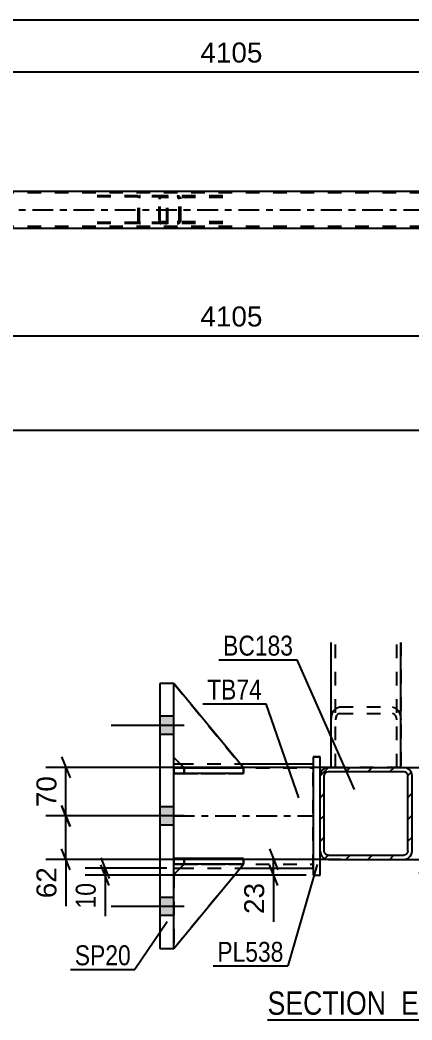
# Model space of a CAD drawing. Header units: millimetres. Extents: x 0 to 841, y 0 to 594.
# Drawn here: x 149.3 to 205.5, y 112.5 to 256 of the extents above; entities that cross this region are included whole.
import ezdxf

# ---------------------------------------------------------------- set-up
doc = ezdxf.new("R2010")
doc.units = ezdxf.units.MM
doc.linetypes.add('DXK_LINE_DOT2', pattern=[3.9198, 1.9599, -1.9599])
doc.linetypes.add('DXK_LINE_DOT3', pattern=[5.9187, 2.979, -0.9799, 0.9799, -0.9799])
doc.styles.add('Arial', font='ARIAL.TTF', dxfattribs={"height": 0.2})
doc.styles.add('Arial Narrow', font='ARIALN.TTF', dxfattribs={"height": 0.2})

# ---------------------------------------------------------------- blocks, each defined once
blk = doc.blocks.new('Unknown-317311778-48 - 5250')
at = {"color": 6, "linetype": 'Continuous'}
blk.add_line((184.8, 112.47), (212.45, 112.47), dxfattribs=at)
at = {"color": 0, "linetype": 'Continuous'}
for points in [[(202.91, 113.22), (202.91, 116.72), (184.8, 116.72), (184.8, 113.22)], [(206.52, 113.22), (206.52, 116.72), (203.96, 116.72), (203.96, 113.22)], [(208.84, 113.22), (208.84, 116.72), (207.57, 116.72), (207.57, 113.22)], [(212.45, 113.22), (212.45, 116.72), (209.89, 116.72), (209.89, 113.22)]]:
    blk.add_wipeout(points, dxfattribs=at)
at = {"color": 7, "linetype": 'Continuous', "style": 'Arial Narrow'}
for s, p in [('SECTION ', (184.8, 113.22)), ('E', (203.96, 113.22)), ('E', (209.89, 113.22)), ('-', (207.57, 113.22))]:
    blk.add_text(s, height=3.34, dxfattribs=at).set_placement(p)
blk = doc.blocks.new('Part-317311778-4478 - 4224')
at = {"color": 2, "linetype": 'Continuous'}
for p, q in [((115.52, 231.39), (689.3, 231.39)), ((115.52, 226.11), (251.51, 226.11))]:
    blk.add_line(p, q, dxfattribs=at)
at = {"color": 7, "linetype": 'DXK_LINE_DOT2'}
for p, q in [((689.3, 231.15), (115.52, 231.15)), ((689.3, 226.35), (115.52, 226.35))]:
    blk.add_line(p, q, dxfattribs=at)
at = {"color": 7, "linetype": 'DXK_LINE_DOT3'}
blk.add_line((115.52, 228.75), (689.3, 228.75), dxfattribs=at)
blk = doc.blocks.new('Part-317311778-4277 - 4224')
at = {"color": 7, "linetype": 'DXK_LINE_DOT2'}
for p, q in [((169.25, 230.45), (169.23, 230.27)), ((169.23, 227.23), (169.23, 230.27)), ((169.31, 230.61), (169.25, 230.45)), ((169.4, 230.71), (169.31, 230.61)), ((169.37, 230.27), (169.38, 230.36)), ((169.37, 227.23), (169.37, 230.27)), ((169.38, 230.36), (169.41, 230.44)), ((169.5, 230.75), (169.4, 230.71)), ((169.41, 230.44), (169.45, 230.49)), ((169.45, 230.49), (169.5, 230.51)), ((178.36, 230.75), (169.5, 230.75)), ((178.36, 230.51), (169.5, 230.51)), ((170.5, 230.51), (170.5, 230.75)), ((172.03, 230.71), (171.84, 230.75)), ((171.84, 230.51), (171.93, 230.49)), ((171.93, 230.49), (172.01, 230.44)), ((172.01, 230.44), (172.07, 230.36)), ((172.07, 230.36), (172.09, 230.27)), ((172.09, 227.23), (172.09, 230.27)), ((172.34, 230.27), (172.3, 230.45)), ((172.34, 227.23), (172.34, 230.27)), ((169.23, 227.23), (169.25, 227.04)), ((169.25, 227.04), (169.31, 226.89)), ((169.31, 226.89), (169.4, 226.78)), ((169.38, 227.14), (169.37, 227.23)), ((169.41, 227.06), (169.38, 227.14)), ((169.4, 226.78), (169.5, 226.75)), ((169.45, 227.01), (169.41, 227.06)), ((169.5, 226.99), (169.45, 227.01)), ((178.36, 226.99), (169.5, 226.99)), ((178.36, 226.75), (169.5, 226.75)), ((170.5, 226.75), (170.5, 226.99)), ((171.93, 227.01), (171.84, 226.99)), ((171.84, 226.75), (172.03, 226.78)), ((172.01, 227.06), (171.93, 227.01)), ((172.07, 227.14), (172.01, 227.06)), ((172.09, 227.23), (172.07, 227.14)), ((172.3, 227.04), (172.34, 227.23))]:
    blk.add_line(p, q, dxfattribs=at)
for centre, start, end in [((171.85, 230.25), 23.8494, 68.8059), ((171.85, 227.24), 291.1941, 336.1506)]:
    blk.add_arc(centre, 0.492, start, end, dxfattribs=at)
blk = doc.blocks.new('Part-317311778-4297 - 4224')
at = {"color": 7, "linetype": 'DXK_LINE_DOT2'}
for p, q in [((170.15, 230.75), (158.96, 230.75)), ((170.15, 230.59), (158.96, 230.59)), ((166.26, 230.55), (166.24, 230.43)), ((166.24, 227.07), (166.24, 230.43)), ((166.41, 230.43), (166.42, 230.49)), ((166.41, 227.07), (166.41, 230.43)), ((166.42, 230.49), (166.46, 230.54)), ((166.58, 230.75), (166.45, 230.72)), ((166.46, 230.54), (166.51, 230.58)), ((166.51, 230.58), (166.58, 230.59)), ((170.28, 230.72), (170.15, 230.75)), ((170.15, 230.59), (170.22, 230.58)), ((170.22, 230.58), (170.27, 230.54)), ((170.27, 230.54), (170.31, 230.49)), ((170.31, 230.49), (170.32, 230.43)), ((170.32, 227.07), (170.32, 230.43)), ((170.5, 230.43), (170.47, 230.55)), ((170.5, 227.07), (170.5, 230.43)), ((170.15, 226.91), (158.96, 226.91)), ((170.15, 226.75), (158.96, 226.75)), ((166.24, 227.07), (166.26, 226.95)), ((166.42, 227.01), (166.41, 227.07)), ((166.46, 226.96), (166.42, 227.01)), ((166.45, 226.77), (166.58, 226.75)), ((166.51, 226.92), (166.46, 226.96)), ((166.58, 226.91), (166.51, 226.92)), ((170.22, 226.92), (170.15, 226.91)), ((170.15, 226.75), (170.28, 226.77)), ((170.27, 226.96), (170.22, 226.92)), ((170.31, 227.01), (170.27, 226.96)), ((170.32, 227.07), (170.31, 227.01)), ((170.47, 226.95), (170.5, 227.07))]:
    blk.add_line(p, q, dxfattribs=at)
for centre, start, end in [((166.57, 230.41), 110.7583, 155.6801), ((170.17, 230.41), 24.3199, 69.2417), ((166.57, 227.08), 204.3199, 249.2417), ((170.17, 227.08), 290.7583, 335.6801)]:
    blk.add_arc(centre, 0.331, start, end, dxfattribs=at)
blk = doc.blocks.new('Part-317311778-5316 - 5250')
at = {"color": 2, "linetype": 'Continuous'}
for p, q in [((169.34, 160.75), (169.34, 122.75)), ((171.34, 160.75), (169.34, 160.75)), ((171.34, 122.75), (171.34, 160.75)), ((169.34, 122.75), (171.34, 122.75))]:
    blk.add_line(p, q, dxfattribs=at)
blk = doc.blocks.new('Part-317311778-5255 - 5250')
at = {"color": 7, "linetype": 'DXK_LINE_DOT2'}
for p, q in [((193.94, 148.71), (193.94, 166.64)), ((194.54, 148.71), (194.54, 166.64)), ((203.34, 148.71), (203.34, 166.64)), ((203.94, 166.64), (203.94, 148.71)), ((203.94, 148.71), (193.94, 148.71)), ((193.94, 148.71), (203.85, 148.71))]:
    blk.add_line(p, q, dxfattribs=at)
blk = doc.blocks.new('Part-317311778-5262 - 5250')
at = {"color": 2, "linetype": 'Continuous'}
for p, q in [((193.94, 148.71), (193.94, 166.64)), ((203.94, 148.71), (203.94, 166.64))]:
    blk.add_line(p, q, dxfattribs=at)
at = {"color": 7, "linetype": 'DXK_LINE_DOT2'}
for p, q in [((194.54, 148.71), (194.54, 166.64)), ((203.34, 148.71), (203.34, 166.64)), ((194.03, 156.24), (194.29, 156.84)), ((194.29, 156.84), (194.68, 157.24)), ((194.68, 157.24), (195.14, 157.39)), ((195.14, 156.46), (194.91, 156.38)), ((195.14, 157.39), (202.74, 157.39)), ((195.14, 156.46), (202.74, 156.46)), ((202.74, 157.39), (203.2, 157.24)), ((202.97, 156.38), (202.74, 156.46)), ((203.2, 157.24), (203.59, 156.84)), ((203.59, 156.84), (203.85, 156.24)), ((193.94, 155.53), (194.03, 156.24)), ((194.58, 155.88), (194.54, 155.53)), ((194.71, 156.18), (194.58, 155.88)), ((194.91, 156.38), (194.71, 156.18)), ((203.16, 156.18), (202.97, 156.38)), ((203.29, 155.88), (203.16, 156.18)), ((203.34, 155.53), (203.29, 155.88)), ((203.85, 156.24), (203.94, 155.53)), ((203.94, 148.71), (193.94, 148.71))]:
    blk.add_line(p, q, dxfattribs=at)
blk = doc.blocks.new('Part-317311778-5275 - 5250')
at = {"color": 2, "linetype": 'Continuous'}
for p, q in [((191.34, 150.25), (192.34, 150.25)), ((191.34, 150.25), (191.34, 133.25)), ((192.34, 133.25), (192.34, 150.25)), ((191.34, 133.25), (192.34, 133.25))]:
    blk.add_line(p, q, dxfattribs=at)
at = {"color": 7, "linetype": 'DXK_LINE_DOT2'}
for p, q in [((192.34, 150.25), (191.34, 150.25)), ((191.34, 133.25), (192.34, 133.25))]:
    blk.add_line(p, q, dxfattribs=at)
blk = doc.blocks.new('Part-317311778-5298 - 5250')
at = {"color": 2, "linetype": 'Continuous'}
for p, q in [((171.34, 149.25), (172.23, 149.25)), ((180.83, 149.25), (191.34, 149.25)), ((171.34, 134.25), (172.24, 134.25)), ((180.85, 134.25), (191.34, 134.25))]:
    blk.add_line(p, q, dxfattribs=at)
at = {"color": 7, "linetype": 'DXK_LINE_DOT2'}
for p, q in [((171.34, 134.25), (171.34, 149.25)), ((171.34, 148.65), (191.34, 148.65)), ((172.23, 149.25), (180.83, 149.25)), ((191.34, 134.25), (191.34, 149.25)), ((171.34, 134.85), (191.34, 134.85)), ((172.24, 134.25), (180.85, 134.25))]:
    blk.add_line(p, q, dxfattribs=at)
at = {"color": 7, "linetype": 'DXK_LINE_DOT3'}
blk.add_line((171.34, 141.75), (191.34, 141.75), dxfattribs=at)
blk = doc.blocks.new('Part-317311778-5299 - 5250')
at = {"color": 2, "linetype": 'Continuous'}
for p, q in [((172.84, 134.84), (171.34, 133.34)), ((171.34, 122.75), (181.34, 134.84)), ((181.34, 134.84), (172.84, 134.84)), ((172.84, 134.84), (172.84, 134.84)), ((181.34, 134.84), (181.34, 134.84))]:
    blk.add_line(p, q, dxfattribs=at)
at = {"color": 7, "linetype": 'DXK_LINE_DOT2'}
for p, q in [((171.34, 133.34), (172.84, 134.84)), ((171.34, 122.75), (181.34, 134.84)), ((172.84, 134.84), (181.34, 134.84)), ((171.34, 133.34), (171.34, 122.75))]:
    blk.add_line(p, q, dxfattribs=at)
blk = doc.blocks.new('Part-317311778-5300 - 5250')
at = {"color": 7, "linetype": 'DXK_LINE_DOT2'}
for p, q in [((172.84, 134.84), (171.34, 133.34)), ((171.34, 122.75), (181.34, 134.84)), ((171.34, 133.34), (172.84, 134.84)), ((171.34, 122.75), (181.34, 134.84)), ((181.34, 134.84), (172.84, 134.84)), ((172.84, 134.84), (172.84, 134.84)), ((172.84, 134.84), (181.34, 134.84)), ((181.34, 134.84), (181.34, 134.84)), ((171.34, 133.34), (171.34, 122.75))]:
    blk.add_line(p, q, dxfattribs=at)
blk = doc.blocks.new('Part-317311778-5301 - 5250')
at = {"color": 2, "linetype": 'Continuous'}
for p, q in [((171.34, 160.75), (171.34, 160.75)), ((171.34, 160.75), (171.34, 160.75)), ((181.34, 148.64), (171.34, 160.75)), ((172.83, 148.65), (171.34, 150.14)), ((180.09, 148.64), (181.34, 148.64)), ((181.34, 148.64), (181.34, 148.64))]:
    blk.add_line(p, q, dxfattribs=at)
at = {"color": 7, "linetype": 'DXK_LINE_DOT2'}
for p, q in [((171.34, 150.14), (171.34, 160.75)), ((171.34, 160.75), (181.34, 148.64)), ((172.84, 148.64), (171.34, 150.14)), ((172.84, 148.64), (172.83, 148.65)), ((181.34, 148.64), (172.84, 148.64)), ((172.84, 148.64), (172.84, 148.64)), ((172.84, 148.64), (180.09, 148.64))]:
    blk.add_line(p, q, dxfattribs=at)
blk = doc.blocks.new('Part-317311778-5302 - 5250')
at = {"color": 7, "linetype": 'DXK_LINE_DOT2'}
for p, q in [((171.34, 150.14), (171.34, 160.75)), ((171.34, 160.75), (181.34, 148.64)), ((171.34, 160.75), (181.34, 148.64)), ((172.84, 148.64), (171.34, 150.14)), ((172.84, 148.64), (171.34, 150.14)), ((181.34, 148.64), (172.84, 148.64)), ((172.84, 148.64), (172.84, 148.64)), ((172.84, 148.64), (181.34, 148.64)), ((181.34, 148.64), (181.34, 148.64))]:
    blk.add_line(p, q, dxfattribs=at)
blk = doc.blocks.new('Part-317311778-5303 - 5250')
at = {"color": 7, "linetype": 'DXK_LINE_DOT2'}
for p, q in [((171.34, 135.65), (172.84, 135.65)), ((181.34, 135.65), (171.34, 135.65)), ((171.34, 135.65), (171.34, 135.65)), ((171.34, 135.65), (171.34, 134.85)), ((171.34, 135.65), (171.34, 134.85)), ((172.84, 135.65), (181.34, 135.65)), ((172.84, 135.65), (172.84, 134.85)), ((181.34, 135.65), (181.34, 134.85)), ((172.84, 134.85), (171.34, 134.85)), ((171.34, 134.85), (181.34, 134.85)), ((171.34, 134.85), (171.34, 134.85)), ((181.34, 134.85), (172.84, 134.85))]:
    blk.add_line(p, q, dxfattribs=at)
blk = doc.blocks.new('Part-317311778-5304 - 5250')
at = {"color": 7, "linetype": 'DXK_LINE_DOT2'}
for p, q in [((171.34, 148.65), (172.84, 148.65)), ((181.1, 148.65), (171.34, 148.65)), ((171.34, 148.65), (171.34, 148.65)), ((171.34, 148.65), (171.34, 147.85)), ((171.34, 148.65), (171.34, 147.85)), ((172.84, 147.85), (171.34, 147.85)), ((171.34, 147.85), (181.34, 147.85)), ((171.34, 147.85), (171.34, 147.85)), ((172.84, 148.65), (181.34, 148.65)), ((172.84, 148.65), (172.84, 147.85)), ((181.34, 147.85), (172.84, 147.85)), ((181.34, 148.65), (181.34, 147.85))]:
    blk.add_line(p, q, dxfattribs=at)
blk = doc.blocks.new('Part-317311778-5305 - 5250')
at = {"color": 2, "linetype": 'Continuous'}
for p, q in [((171.34, 134.85), (171.34, 135.65)), ((181.34, 135.65), (171.34, 135.65)), ((181.34, 134.85), (181.34, 135.65)), ((181.34, 134.85), (171.34, 134.85)), ((171.34, 134.85), (171.34, 134.85))]:
    blk.add_line(p, q, dxfattribs=at)
at = {"color": 7, "linetype": 'DXK_LINE_DOT2'}
for p, q in [((172.84, 135.65), (171.34, 135.65)), ((172.84, 134.85), (172.84, 135.65)), ((181.34, 135.65), (172.84, 135.65)), ((171.34, 134.85), (172.84, 134.85)), ((172.84, 134.85), (181.34, 134.85))]:
    blk.add_line(p, q, dxfattribs=at)
blk = doc.blocks.new('Part-317311778-5306 - 5250')
at = {"color": 2, "linetype": 'Continuous'}
for p, q in [((171.34, 147.85), (171.34, 148.65)), ((171.34, 148.65), (180.09, 148.65)), ((181.34, 147.85), (171.34, 147.85)), ((171.34, 147.85), (171.34, 147.85)), ((181.34, 148.65), (181.33, 148.65)), ((181.34, 147.85), (181.34, 148.65))]:
    blk.add_line(p, q, dxfattribs=at)
at = {"color": 7, "linetype": 'DXK_LINE_DOT2'}
for p, q in [((172.84, 148.65), (171.34, 148.65)), ((171.34, 147.85), (172.84, 147.85)), ((172.84, 147.85), (172.84, 148.65)), ((172.84, 148.65), (181.33, 148.65)), ((172.84, 147.85), (181.34, 147.85))]:
    blk.add_line(p, q, dxfattribs=at)
blk = doc.blocks.new('Part-317311778-5399 - 5250')
at = {"linetype": 'Continuous'}
h = blk.add_hatch(dxfattribs=at)
h.set_pattern_fill('', scale=0.7, style=0, pattern_type=0)
h.set_pattern_definition([(45, (193.537, 148.7101), (-1.57154, 1.57154), [])])
h.paths.add_polyline_path([(204.34, 148.71), (193.54, 148.71), (193.08, 148.62), (192.69, 148.36), (192.43, 147.97), (192.34, 147.51), (192.34, 136.71), (192.43, 136.25), (192.69, 135.86), (193.08, 135.6), (193.54, 135.51), (204.34, 135.51), (204.8, 135.6), (205.19, 135.86), (205.45, 136.25), (205.54, 136.71), (205.54, 147.51), (205.45, 147.97), (205.19, 148.36), (204.8, 148.62)])
h.paths.add_polyline_path([(204.89, 147.74), (204.94, 147.51), (204.94, 136.71), (204.89, 136.48), (204.76, 136.29), (204.57, 136.16), (204.34, 136.11), (193.54, 136.11), (193.31, 136.16), (193.11, 136.29), (192.98, 136.48), (192.94, 136.71), (192.94, 147.51), (192.98, 147.74), (193.11, 147.93), (193.31, 148.06), (193.54, 148.11), (204.34, 148.11), (204.57, 148.06), (204.76, 147.93)])
at = {"color": 2, "linetype": 'Continuous'}
for p, q in [((192.43, 147.97), (192.34, 147.51)), ((192.98, 147.74), (193.11, 147.93)), ((193.54, 148.71), (193.08, 148.62)), ((193.11, 147.93), (193.31, 148.06)), ((193.31, 148.06), (193.54, 148.11)), ((193.54, 148.71), (193.54, 148.71)), ((193.54, 148.71), (204.34, 148.71)), ((193.54, 148.11), (193.54, 148.11)), ((193.54, 148.11), (204.34, 148.11)), ((204.34, 148.71), (204.34, 148.71)), ((204.8, 148.62), (204.34, 148.71)), ((204.34, 148.11), (204.34, 148.11)), ((204.34, 148.11), (204.57, 148.06)), ((204.57, 148.06), (204.76, 147.93)), ((204.76, 147.93), (204.89, 147.74)), ((205.54, 147.51), (205.45, 147.97)), ((192.34, 147.51), (192.34, 147.51)), ((192.34, 136.71), (192.34, 147.51)), ((192.94, 147.51), (192.98, 147.74)), ((192.94, 147.51), (192.94, 147.51)), ((192.94, 136.71), (192.94, 147.51)), ((204.89, 147.74), (204.94, 147.51)), ((204.94, 147.51), (204.94, 147.51)), ((204.94, 136.71), (204.94, 147.51)), ((205.54, 147.51), (205.54, 147.51)), ((205.54, 136.71), (205.54, 147.51)), ((192.34, 136.71), (192.34, 136.71)), ((192.34, 136.71), (192.43, 136.25)), ((192.94, 136.71), (192.94, 136.71)), ((192.98, 136.48), (192.94, 136.71)), ((193.11, 136.29), (192.98, 136.48)), ((204.89, 136.48), (204.76, 136.29)), ((204.94, 136.71), (204.89, 136.48)), ((204.94, 136.71), (204.94, 136.71)), ((205.45, 136.25), (205.54, 136.71)), ((205.54, 136.71), (205.54, 136.71)), ((193.08, 135.6), (193.54, 135.51)), ((193.31, 136.16), (193.11, 136.29)), ((193.54, 136.11), (193.31, 136.16)), ((193.54, 136.11), (193.54, 136.11)), ((193.54, 136.11), (204.34, 136.11)), ((193.54, 135.51), (193.54, 135.51)), ((193.54, 135.51), (204.34, 135.51)), ((204.57, 136.16), (204.34, 136.11)), ((204.34, 136.11), (204.34, 136.11)), ((204.34, 135.51), (204.8, 135.6)), ((204.34, 135.51), (204.34, 135.51)), ((204.76, 136.29), (204.57, 136.16))]:
    blk.add_line(p, q, dxfattribs=at)
for centre, start, end in [((193.54, 147.51), 112.5, 157.5), ((204.34, 147.51), 22.5, 67.5), ((193.54, 136.71), 202.5, 247.5), ((204.34, 136.71), 292.5, 337.5)]:
    blk.add_arc(centre, 1.2, start, end, dxfattribs=at)
blk = doc.blocks.new('Bolt-317311778-5407 - 5250')
at = {"linetype": 'Continuous'}
for points in [[(171.34, 153.45), (171.34, 156.05), (169.34, 156.05), (169.34, 153.45)], [(171.34, 153.45), (171.34, 156.05), (169.34, 156.05), (169.34, 153.45)], [(171.34, 153.45), (171.34, 156.05), (169.34, 156.05), (169.34, 153.45)], [(171.34, 140.45), (171.34, 143.05), (169.34, 143.05), (169.34, 140.45)], [(171.34, 140.45), (171.34, 143.05), (169.34, 143.05), (169.34, 140.45)], [(171.34, 127.45), (171.34, 130.05), (169.34, 130.05), (169.34, 127.45)], [(171.34, 127.45), (171.34, 130.05), (169.34, 130.05), (169.34, 127.45)], [(171.34, 127.45), (171.34, 130.05), (169.34, 130.05), (169.34, 127.45)]]:
    blk.add_hatch(color=1, dxfattribs=at).paths.add_polyline_path(points)
at = {"color": 1, "linetype": 'Continuous'}
for p, q in [((171.34, 156.05), (169.34, 156.05)), ((171.34, 156.05), (169.34, 156.05)), ((171.34, 156.05), (169.34, 156.05)), ((172.84, 154.75), (162.34, 154.75)), ((172.84, 154.75), (162.34, 154.75)), ((172.84, 154.75), (162.34, 154.75)), ((171.34, 153.45), (169.34, 153.45)), ((171.34, 153.45), (169.34, 153.45)), ((171.34, 153.45), (169.34, 153.45)), ((171.34, 143.05), (169.34, 143.05)), ((171.34, 143.05), (169.34, 143.05)), ((172.84, 141.75), (162.34, 141.75)), ((172.84, 141.75), (162.34, 141.75)), ((171.34, 140.45), (169.34, 140.45)), ((171.34, 140.45), (169.34, 140.45)), ((171.34, 130.05), (169.34, 130.05)), ((171.34, 130.05), (169.34, 130.05)), ((171.34, 130.05), (169.34, 130.05)), ((172.84, 128.75), (162.34, 128.75)), ((172.84, 128.75), (162.34, 128.75)), ((172.84, 128.75), (162.34, 128.75)), ((171.34, 127.45), (169.34, 127.45)), ((171.34, 127.45), (169.34, 127.45)), ((171.34, 127.45), (169.34, 127.45))]:
    blk.add_line(p, q, dxfattribs=at)
blk = doc.blocks.new('StraightDimension-317311778-4552 - 4224')
at = {"color": 7, "linetype": 'Continuous'}
blk.add_line((106.9, 255.98), (697.92, 255.98), dxfattribs=at)
blk = doc.blocks.new('StraightDimension-317311778-4590 - 4224')
at = {"color": 7, "linetype": 'Continuous'}
for p, q in [((106.9, 231.53), (106.9, 251.37)), ((252.31, 232.79), (252.31, 251.37)), ((108.4, 249.12), (105.4, 247.92)), ((106.9, 248.52), (252.31, 248.52)), ((250.81, 247.92), (253.81, 249.12))]:
    blk.add_line(p, q, dxfattribs=at)
at = {"color": 0}
blk.add_wipeout([(184.65, 249.27), (184.65, 253.47), (174.56, 253.47), (174.56, 249.27)], dxfattribs=at)
at = {"color": 3, "style": 'Arial'}
blk.add_text('4105', height=2.865, dxfattribs=at).set_placement((175.16, 249.87))
blk = doc.blocks.new('StraightDimension-317311778-4634 - 4224')
at = {"color": 7, "linetype": 'Continuous'}
for p, q in [((106.9, 225.59), (106.9, 207.13)), ((252.31, 224.71), (252.31, 200.46)), ((108.4, 211.25), (105.4, 210.05)), ((250.81, 210.05), (253.81, 211.25)), ((106.9, 210.65), (252.31, 210.65))]:
    blk.add_line(p, q, dxfattribs=at)
at = {"color": 0}
blk.add_wipeout([(184.65, 211.4), (184.65, 215.6), (174.56, 215.6), (174.56, 211.4)], dxfattribs=at)
at = {"color": 3, "style": 'Arial'}
blk.add_text('4105', height=2.865, dxfattribs=at).set_placement((175.16, 212))
at = {"color": 0, "linetype": 'Continuous'}
for points in [[(106.3, 209.95), (102.1, 209.95), (102.1, 206.53), (106.3, 206.53)], [(251.71, 209.95), (247.51, 209.95), (247.51, 199.86), (251.71, 199.86)]]:
    blk.add_wipeout(points, dxfattribs=at)
at = {"color": 3, "linetype": 'Continuous', "style": 'Arial'}
for s, height, p in [('0', 2.87, (105.7, 207.13)), ('4105', 2.865, (251.11, 200.46))]:
    blk.add_text(s, height=height, rotation=90.0002, dxfattribs=at).set_placement(p)
blk = doc.blocks.new('StraightDimension-317311778-4681 - 4224')
at = {"color": 7, "linetype": 'Continuous'}
blk.add_line((106.26, 197.12), (698.56, 197.12), dxfattribs=at)
blk = doc.blocks.new('StraightDimension-317311778-5464 - 5250')
at = {"color": 7, "linetype": 'Continuous'}
for p, q in [((242.76, 150.21), (243.96, 147.21)), ((202.23, 148.71), (245.76, 148.71)), ((243.36, 141.75), (243.36, 148.71)), ((243.96, 140.25), (242.76, 143.25)), ((227.54, 141.75), (245.76, 141.75))]:
    blk.add_line(p, q, dxfattribs=at)
at = {"color": 0}
blk.add_wipeout([(242.61, 148.05), (238.41, 148.05), (238.41, 142.41), (242.61, 142.41)], dxfattribs=at)
at = {"color": 3, "style": 'Arial'}
blk.add_text('70', height=2.865, rotation=90.0002, dxfattribs=at).set_placement((242.01, 143.01))
blk = doc.blocks.new('StraightDimension-317311778-5505 - 5250')
at = {"color": 7, "linetype": 'Continuous'}
for p, q in [((160.88, 135.75), (162.08, 132.75)), ((170.34, 134.25), (158.63, 134.25)), ((162.08, 131.75), (160.88, 134.75)), ((161.48, 133.25), (161.48, 134.25)), ((190.34, 133.25), (158.63, 133.25)), ((161.48, 133.25), (161.48, 127.35)), ((161.48, 133.25), (161.48, 127.35))]:
    blk.add_line(p, q, dxfattribs=at)
at = {"color": 0}
blk.add_wipeout([(160.73, 132.73), (156.53, 132.73), (156.53, 127.87), (160.73, 127.87)], dxfattribs=at)
at = {"color": 3, "style": 'Arial Narrow'}
blk.add_text('10', height=2.863, rotation=90.0002, dxfattribs=at).set_placement((160.13, 128.47))
blk = doc.blocks.new('StraightDimension-317311778-5488 - 5250')
at = {"color": 7, "linetype": 'Continuous'}
for p, q in [((155.24, 150.21), (156.44, 147.21)), ((195.37, 148.71), (152.99, 148.71)), ((155.84, 141.75), (155.84, 148.71)), ((156.44, 140.25), (155.24, 143.25)), ((168.34, 141.75), (152.99, 141.75))]:
    blk.add_line(p, q, dxfattribs=at)
at = {"color": 0}
blk.add_wipeout([(155.09, 148.05), (150.89, 148.05), (150.89, 142.41), (155.09, 142.41)], dxfattribs=at)
at = {"color": 3, "style": 'Arial'}
blk.add_text('70', height=2.865, rotation=90.0002, dxfattribs=at).set_placement((154.49, 143.01))
blk = doc.blocks.new('StraightDimension-317311778-5449 - 5250')
at = {"color": 7, "linetype": 'Continuous'}
for p, q in [((213.51, 137.01), (214.71, 134.01)), ((204.06, 135.51), (216.51, 135.51)), ((214.71, 132.09), (213.51, 135.09)), ((214.11, 133.59), (214.11, 135.51)), ((206.54, 133.59), (216.51, 133.59)), ((214.11, 133.59), (214.11, 126.89)), ((214.11, 133.59), (214.11, 126.89))]:
    blk.add_line(p, q, dxfattribs=at)
at = {"color": 0}
blk.add_wipeout([(213.36, 133.06), (209.16, 133.06), (209.16, 127.42), (213.36, 127.42)], dxfattribs=at)
at = {"color": 3, "style": 'Arial'}
blk.add_text('19', height=2.865, rotation=90.0002, dxfattribs=at).set_placement((212.76, 128.02))
blk = doc.blocks.new('StraightDimension-317311778-5457 - 5250')
at = {"color": 7, "linetype": 'Continuous'}
for p, q in [((242.76, 143.25), (243.96, 140.25)), ((227.54, 141.75), (245.76, 141.75)), ((243.36, 135.51), (243.36, 141.75)), ((243.96, 134.01), (242.76, 137.01)), ((202.23, 135.51), (245.76, 135.51)), ((243.36, 135.51), (243.36, 128.81)), ((243.36, 135.51), (243.36, 128.81))]:
    blk.add_line(p, q, dxfattribs=at)
at = {"color": 0}
blk.add_wipeout([(242.61, 134.99), (238.41, 134.99), (238.41, 129.34), (242.61, 129.34)], dxfattribs=at)
at = {"color": 3, "style": 'Arial'}
blk.add_text('62', height=2.865, rotation=90.0002, dxfattribs=at).set_placement((242.01, 129.94))
blk = doc.blocks.new('StraightDimension-317311778-5473 - 5250')
at = {"color": 7, "linetype": 'Continuous'}
for p, q in [((185.06, 137.01), (186.26, 134.01)), ((192.54, 135.51), (182.81, 135.51)), ((185.66, 133.25), (185.66, 135.51)), ((186.26, 131.75), (185.06, 134.75)), ((190.34, 133.25), (182.81, 133.25)), ((185.66, 133.25), (185.66, 126.56)), ((185.66, 133.25), (185.66, 126.56))]:
    blk.add_line(p, q, dxfattribs=at)
at = {"color": 0}
blk.add_wipeout([(184.91, 132.73), (180.71, 132.73), (180.71, 127.08), (184.91, 127.08)], dxfattribs=at)
at = {"color": 3, "style": 'Arial'}
blk.add_text('23', height=2.865, rotation=90.0002, dxfattribs=at).set_placement((184.31, 127.68))
blk = doc.blocks.new('StraightDimension-317311778-5481 - 5250')
at = {"color": 7, "linetype": 'Continuous'}
for p, q in [((155.24, 143.25), (156.44, 140.25)), ((168.34, 141.75), (152.99, 141.75)), ((155.84, 135.51), (155.84, 141.75)), ((156.44, 134.01), (155.24, 137.01)), ((195.37, 135.51), (152.99, 135.51)), ((155.84, 135.51), (155.84, 128.81)), ((155.84, 135.51), (155.84, 128.81))]:
    blk.add_line(p, q, dxfattribs=at)
at = {"color": 0}
blk.add_wipeout([(155.09, 134.99), (150.89, 134.99), (150.89, 129.34), (155.09, 129.34)], dxfattribs=at)
at = {"color": 3, "style": 'Arial'}
blk.add_text('62', height=2.865, rotation=90.0002, dxfattribs=at).set_placement((154.49, 129.94))
blk = doc.blocks.new('Mark-317311778-5271 - 5250')
at = {"color": 0}
blk.add_wipeout([(187.09, 120.82), (187.09, 123.82), (177.59, 123.82), (177.59, 120.82)], dxfattribs=at)
blk.add_wipeout([(187.09, 120.82), (187.09, 123.82), (177.59, 123.82), (177.59, 120.82)], dxfattribs=at)
at = {"color": 30, "linetype": 'Continuous'}
for p in [(191.92, 134.77), (176.99, 120.22)]:
    blk.add_line(p, (187.69, 120.22), dxfattribs=at)
at = {"color": 3, "style": 'Arial Narrow'}
blk.add_text('PL538', height=2.863, dxfattribs=at).set_placement((177.59, 120.82))
blk = doc.blocks.new('Mark-317311778-5294 - 5250')
at = {"color": 0}
blk.add_wipeout([(183.98, 158.45), (183.98, 161.45), (176.13, 161.45), (176.13, 158.45)], dxfattribs=at)
blk.add_wipeout([(183.98, 158.45), (183.98, 161.45), (176.13, 161.45), (176.13, 158.45)], dxfattribs=at)
at = {"color": 30, "linetype": 'Continuous'}
for p in [(175.53, 157.85), (189.28, 144.36)]:
    blk.add_line(p, (184.58, 157.85), dxfattribs=at)
at = {"color": 3, "style": 'Arial Narrow'}
blk.add_text('TB74', height=2.863, dxfattribs=at).set_placement((176.13, 158.45))
blk = doc.blocks.new('Mark-317311778-5312 - 5250')
at = {"color": 0}
blk.add_wipeout([(165.17, 120.32), (165.17, 123.32), (157.13, 123.32), (157.13, 120.32)], dxfattribs=at)
blk.add_wipeout([(165.17, 120.32), (165.17, 123.32), (157.13, 123.32), (157.13, 120.32)], dxfattribs=at)
at = {"color": 30, "linetype": 'Continuous'}
for p in [(170.39, 126.56), (156.53, 119.72)]:
    blk.add_line(p, (165.77, 119.72), dxfattribs=at)
at = {"color": 3, "style": 'Arial Narrow'}
blk.add_text('SP20', height=2.863, dxfattribs=at).set_placement((157.13, 120.32))
blk = doc.blocks.new('Mark-317311778-5395 - 5250')
at = {"color": 0}
blk.add_wipeout([(188.47, 164.76), (188.47, 167.76), (178.42, 167.76), (178.42, 164.76)], dxfattribs=at)
blk.add_wipeout([(188.47, 164.76), (188.47, 167.76), (178.42, 167.76), (178.42, 164.76)], dxfattribs=at)
at = {"color": 30, "linetype": 'Continuous'}
for p in [(177.82, 164.16), (197.28, 145.56)]:
    blk.add_line(p, (189.07, 164.16), dxfattribs=at)
at = {"color": 3, "style": 'Arial Narrow'}
blk.add_text('BC183', height=2.863, dxfattribs=at).set_placement((178.42, 164.76))

msp = doc.modelspace()

# ---------------------------------------------------------------- block references
for name in ['StraightDimension-317311778-4552 - 4224', 'Part-317311778-4478 - 4224', 'Part-317311778-4297 - 4224', 'Part-317311778-4277 - 4224', 'Part-317311778-5255 - 5250', 'Part-317311778-5262 - 5250', 'Part-317311778-5316 - 5250', 'Part-317311778-5301 - 5250', 'Part-317311778-5302 - 5250', 'Bolt-317311778-5407 - 5250', 'Part-317311778-5275 - 5250', 'Part-317311778-5298 - 5250', 'Part-317311778-5304 - 5250', 'Part-317311778-5306 - 5250', 'Part-317311778-5399 - 5250', 'Part-317311778-5303 - 5250', 'Part-317311778-5305 - 5250', 'Part-317311778-5299 - 5250', 'Part-317311778-5300 - 5250', 'Unknown-317311778-48 - 5250']:
    msp.add_blockref(name, (0, 0))

# ---------------------------------------------------------------- next in the draw order: block references
for name in ['StraightDimension-317311778-4590 - 4224', 'StraightDimension-317311778-4634 - 4224', 'StraightDimension-317311778-5488 - 5250', 'StraightDimension-317311778-5464 - 5250', 'StraightDimension-317311778-5449 - 5250', 'StraightDimension-317311778-5505 - 5250', 'Mark-317311778-5312 - 5250']:
    msp.add_blockref(name, (0, 0))

# ---------------------------------------------------------------- next in the draw order: block references
for name in ['StraightDimension-317311778-4681 - 4224', 'Mark-317311778-5294 - 5250', 'StraightDimension-317311778-5457 - 5250', 'StraightDimension-317311778-5473 - 5250']:
    msp.add_blockref(name, (0, 0))

# ---------------------------------------------------------------- next in the draw order: block references
for name in ['Mark-317311778-5395 - 5250', 'StraightDimension-317311778-5481 - 5250']:
    msp.add_blockref(name, (0, 0))

# ---------------------------------------------------------------- next in the draw order: block references
msp.add_blockref('Mark-317311778-5271 - 5250', (0, 0))

doc.saveas('drawing.dxf')
